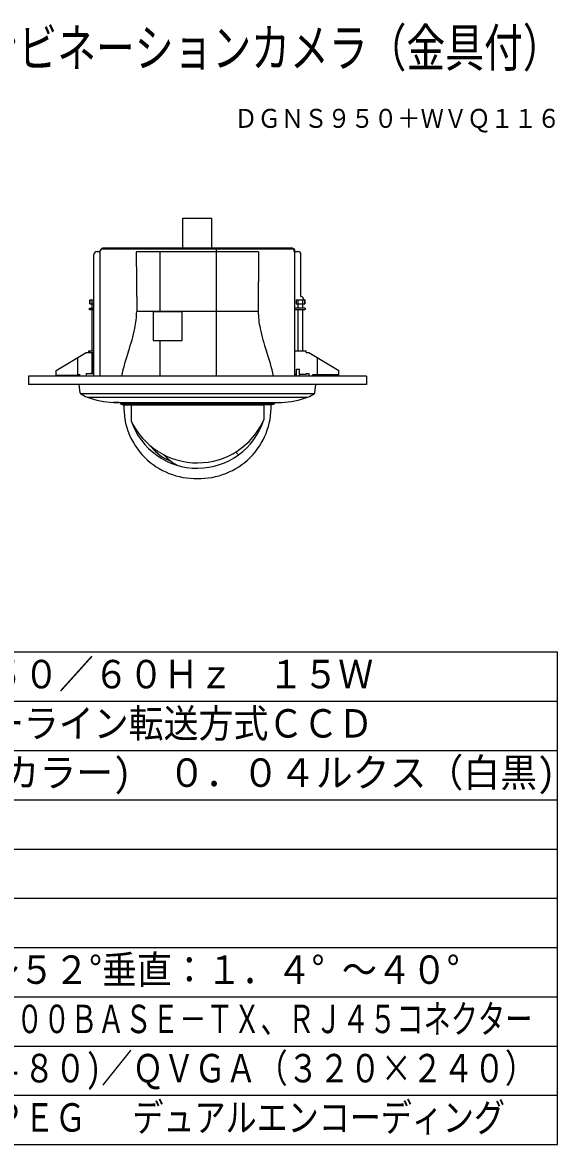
# Model space of a CAD drawing. Units: millimetres, scale not verified. Extents: x -63 to 63, y -57 to 57.
# Drawn here: x 8.2 to 62.5, y -56.5 to 57.4 of the extents above; entities that cross this region are included whole.
import ezdxf
from ezdxf.enums import TextEntityAlignment as Align

# ---------------------------------------------------------------- set-up
doc = ezdxf.new("R2010")
doc.units = ezdxf.units.MM
doc.header["$LTSCALE"] = 0.190236
for name, color, linetype in [('0-0_MOJI1', 2, 'Continuous'), ('0-1_TOUROKU', 1, 'Continuous'), ('0-2_GAIKEI', 7, 'Continuous'), ('0-3_WAKU', 1, 'Continuous')]:
    doc.layers.add(name, color=color, linetype=linetype)
doc.styles.add('ＭＳ ゴシック', font='')
doc.styles.get('ＭＳ ゴシック').set_extended_font_data('MS Gothic')

msp = doc.modelspace()

# ---------------------------------------------------------------- linework, layer by layer
at = {"layer": '0-2_GAIKEI', "color": 1}
for p, q in [((27.437, 34.5387), (27.437, 37.5387)), ((27.8974, 21.5006), (27.8974, 34.4194)), ((22.1373, 34.1257), (22.1373, 28.0526)), ((19.7981, 28.0932), (32.1375, 28.0932)), ((21.4587, 28.0526), (24.4003, 28.0526)), ((21.4587, 28.0526), (21.4587, 25.1137)), ((24.4003, 25.1137), (24.4003, 28.0526)), ((21.4587, 25.1137), (24.4003, 25.1137)), ((22.1373, 25.1137), (22.1373, 21.5006)), ((18.5656, 18.7612), (18.0325, 18.8201)), ((18.0335, 18.8201), (33.9014, 18.8201)), ((18.1674, 18.6992), (18.7332, 18.6992)), ((18.4297, 18.5816), (32.7032, 18.5816)), ((18.7866, 18.6794), (18.5656, 18.7612)), ((33.1481, 18.6794), (18.7866, 18.6794)), ((19.2326, 18.5816), (19.2326, 16.9791)), ((32.7032, 18.5816), (32.7032, 17.0598)), ((33.505, 18.5816), (32.7032, 18.5816)), ((33.7673, 18.6992), (33.2015, 18.6992)), ((29.8424, 13.8009), (30.128, 13.5121))]:
    msp.add_line(p, q, dxfattribs=at)
at = {"layer": '0-2_GAIKEI'}
for p, q in [((16.1026, 21.5006), (16.1026, 34.2462)), ((16.2774, 34.421), (35.7293, 34.421)), ((16.3183, 34.5387), (35.6168, 34.5387)), ((16.3183, 34.421), (16.3183, 34.5387)), ((16.3183, 34.5387), (35.6168, 34.5387)), ((16.3183, 34.4212), (16.3183, 34.421)), ((35.6168, 34.5387), (35.6168, 34.421)), ((35.7475, 34.3181), (35.7475, 34.1566)), ((35.8321, 21.5006), (35.8321, 34.3181)), ((15.4661, 21.5006), (15.4661, 33.8481)), ((15.7746, 34.1566), (16.1026, 34.1566)), ((32.1737, 34.1257), (19.7618, 34.1257)), ((19.7618, 34.1257), (19.7983, 28.0728)), ((32.1737, 34.1257), (32.1373, 28.0728)), ((35.7475, 34.1566), (36.1604, 34.1566)), ((36.4689, 29.5791), (36.4689, 33.8629)), ((36.4689, 29.579), (36.4689, 33.8481)), ((15.0624, 29.2397), (15.0624, 28.8479)), ((15.0624, 29.2397), (15.4661, 29.2397)), ((15.0624, 29.2397), (15.0624, 28.8479)), ((15.0624, 28.8479), (15.2534, 28.8479)), ((15.0624, 28.8479), (15.4661, 28.8479)), ((15.2703, 28.3972), (15.2703, 28.8479)), ((15.2887, 28.8479), (15.2887, 29.2397)), ((35.9676, 29.2397), (35.9676, 28.8479)), ((35.9676, 29.2397), (36.8725, 29.2397)), ((35.9676, 28.8479), (36.8725, 28.8479)), ((36.1751, 28.3972), (36.1751, 28.8479)), ((36.1937, 28.8479), (36.1937, 29.2397)), ((36.6464, 28.8479), (36.6464, 29.2397)), ((36.665, 28.3972), (36.665, 28.8479)), ((36.8725, 29.2397), (36.8725, 28.8479)), ((36.8725, 29.2397), (36.8725, 28.8479)), ((15.0253, 28.2797), (15.0253, 28.3972)), ((15.0253, 28.3972), (15.4661, 28.3972)), ((15.0253, 28.2797), (15.4661, 28.2797)), ((15.2703, 24.0674), (15.2703, 28.2797)), ((15.348, 28.2797), (15.348, 28.3972)), ((36.9097, 28.3972), (35.8321, 28.3972)), ((35.8321, 28.2797), (36.9097, 28.2797)), ((36.1751, 24.0674), (36.1751, 28.2797)), ((36.665, 24.0674), (36.665, 28.2797)), ((36.9097, 28.3972), (36.9097, 28.2797)), ((14.9274, 23.9106), (14.9274, 24.0674)), ((14.9274, 24.0674), (15.4661, 24.0674)), ((14.9274, 23.9106), (14.9274, 23.9888)), ((14.9395, 24.0674), (15.2606, 24.0674)), ((15.0313, 23.9106), (15.0313, 24.0674)), ((35.8447, 24.0674), (37.0078, 24.0674)), ((37.0078, 23.9106), (37.0078, 24.0674)), ((37.0078, 23.9106), (37.0078, 23.9888)), ((11.6174, 22.0884), (14.6823, 23.9106)), ((13.8007, 23.3313), (13.8007, 21.5006)), ((14.6823, 23.9106), (14.9139, 23.9106)), ((14.6823, 23.9106), (15.4661, 23.9106)), ((15.2703, 21.8534), (15.2703, 23.9106)), ((15.3487, 21.8534), (15.3487, 23.9106)), ((37.0078, 23.9106), (37.2526, 23.9106)), ((37.0078, 23.9106), (37.2526, 23.9106)), ((37.2526, 23.9106), (40.3175, 22.0884)), ((38.1136, 23.3451), (38.1136, 21.6574)), ((11.6174, 21.5006), (11.6174, 22.0884)), ((13.8007, 21.6574), (14.0456, 21.6574)), ((14.0456, 21.5006), (14.0456, 21.6574)), ((14.6823, 21.7554), (14.6823, 21.5006)), ((14.6823, 21.7554), (15.4661, 21.7554)), ((15.221, 21.7554), (15.221, 21.8534)), ((15.221, 21.8534), (15.4661, 21.8534)), ((36.0281, 21.677), (35.8321, 21.677)), ((36.0281, 21.5006), (36.0281, 22.2159)), ((36.0281, 22.2159), (36.3219, 22.2159)), ((36.3219, 21.5006), (36.3219, 22.2159)), ((37.0078, 21.677), (36.3219, 21.677)), ((37.0078, 21.7554), (37.0078, 21.677)), ((37.0078, 21.7554), (37.2526, 21.7554)), ((37.2526, 21.7554), (37.2526, 21.5006)), ((37.6712, 21.6574), (40.3175, 21.6574)), ((37.6712, 21.5006), (37.6712, 21.6574)), ((40.3175, 21.5006), (40.3175, 22.0884)), ((43.1107, 21.5006), (8.8242, 21.5006)), ((43.1107, 21.5006), (8.8242, 21.5006)), ((8.8242, 21.5006), (8.8242, 20.6387)), ((8.8242, 21.5006), (8.8242, 20.6387)), ((43.1107, 20.6387), (8.8242, 20.6387)), ((13.8007, 21.579), (11.6174, 21.579)), ((14.0611, 19.7928), (13.9674, 20.6387)), ((14.0611, 19.7928), (13.9674, 20.6387)), ((37.874, 19.7928), (37.9676, 20.6387)), ((37.874, 19.7928), (37.9676, 20.6387)), ((43.1107, 20.6387), (37.9675, 20.6387)), ((43.1107, 21.5006), (43.1107, 20.6387)), ((43.1107, 21.5006), (43.1107, 20.6387)), ((14.0824, 19.7442), (37.8527, 19.7442)), ((14.7802, 19.3654), (37.1545, 19.3654)), ((18.0325, 18.8201), (17.4433, 18.8303)), ((17.4438, 18.8303), (34.4914, 18.8303)), ((18.1485, 18.8073), (18.1497, 18.7545)), ((18.2168, 18.6605), (18.4297, 18.5816)), ((33.7179, 18.6605), (33.505, 18.5816)), ((33.7862, 18.8073), (33.785, 18.7545)), ((33.9022, 18.8201), (34.4914, 18.8303))]:
    msp.add_line(p, q, dxfattribs=at)
at = {"layer": '0-2_GAIKEI', "color": 1}
for points in [[(24.4983, 34.5387), (24.4983, 37.5387), (27.437, 37.5387)], [(33.1481, 18.6794), (33.3691, 18.7612), (33.9022, 18.8201)]]:
    msp.add_lwpolyline(points, dxfattribs=at)
at = {"layer": '0-2_GAIKEI'}
for points in [[(16.3183, 34.5387), (16.3183, 34.5385), (16.3183, 34.5378), (16.3183, 34.5368), (16.3183, 34.5354), (16.3183, 34.5336), (16.3183, 34.5316), (16.3183, 34.5291), (16.3183, 34.5265), (16.3183, 34.5235), (16.3183, 34.5203), (16.3183, 34.5169), (16.3183, 34.5133), (16.3183, 34.5095), (16.3183, 34.5055), (16.3183, 34.5015), (16.3183, 34.4973), (16.3183, 34.493), (16.3183, 34.4886), (16.3183, 34.4842), (16.3183, 34.4798), (16.3183, 34.4754), (16.3183, 34.471), (16.3183, 34.4667), (16.3183, 34.4624), (16.3183, 34.4582), (16.3183, 34.4541), (16.3183, 34.4502), (16.3183, 34.4464), (16.3183, 34.4428), (16.3183, 34.4394), (16.3183, 34.4362), (16.3183, 34.4332), (16.3183, 34.4305), (16.3183, 34.4281), (16.3183, 34.426), (16.3183, 34.4243), (16.3183, 34.4229), (16.3183, 34.4218), (16.3183, 34.4212)], [(15.2703, 24.0674), (15.2703, 28.2797), (15.0253, 28.2797), (15.0253, 28.3972), (15.2703, 28.3972), (15.2703, 28.8479)], [(15.0624, 29.2389), (15.0624, 29.2397), (15.0626, 29.2397), (15.0632, 29.2397), (15.0642, 29.2397), (15.0655, 29.2397), (15.0671, 29.2397), (15.0691, 29.2397), (15.0713, 29.2397), (15.0738, 29.2397), (15.0766, 29.2397), (15.0796, 29.2397), (15.0828, 29.2397), (15.0861, 29.2397), (15.0897, 29.2397), (15.0933, 29.2397), (15.0971, 29.2397), (15.1011, 29.2397), (15.105, 29.2397), (15.1091, 29.2397), (15.1132, 29.2397), (15.1173, 29.2397), (15.1214, 29.2397), (15.1255, 29.2397), (15.1296, 29.2397), (15.1335, 29.2397), (15.1375, 29.2397), (15.1413, 29.2397), (15.1449, 29.2397), (15.1485, 29.2397), (15.1519, 29.2397), (15.155, 29.2397), (15.158, 29.2397), (15.1608, 29.2397), (15.1633, 29.2397), (15.1655, 29.2397), (15.1675, 29.2397), (15.1691, 29.2397), (15.1704, 29.2397), (15.1714, 29.2397)], [(15.0624, 28.8479), (15.0624, 28.8486), (15.0624, 28.8507), (15.0624, 28.8541), (15.0624, 28.8588), (15.0624, 28.8647), (15.0624, 28.8717), (15.0624, 28.8797), (15.0624, 28.8886), (15.0624, 28.8984), (15.0624, 28.9091), (15.0624, 28.9205), (15.0624, 28.9325), (15.0624, 28.9451), (15.0624, 28.9583), (15.0624, 28.9718), (15.0624, 28.9858), (15.0624, 29), (15.0624, 29.0145), (15.0624, 29.0291), (15.0624, 29.0438), (15.0624, 29.0584), (15.0624, 29.0731), (15.0624, 29.0875), (15.0624, 29.1017), (15.0624, 29.1157), (15.0624, 29.1293), (15.0624, 29.1424), (15.0624, 29.155), (15.0624, 29.1671), (15.0624, 29.1784), (15.0624, 29.1891), (15.0624, 29.1989), (15.0624, 29.2079), (15.0624, 29.2159), (15.0624, 29.2228), (15.0624, 29.2287), (15.0624, 29.2334), (15.0624, 29.2368), (15.0624, 29.2389)], [(15.1714, 29.2397), (15.172, 29.2397), (15.1722, 29.2397)], [(36.665, 28.8479), (36.6653, 28.8479), (36.6665, 28.8479), (36.6683, 28.8479), (36.6708, 28.8479), (36.6739, 28.8479), (36.6776, 28.8479), (36.6818, 28.8479), (36.6865, 28.8479), (36.6917, 28.8479), (36.6974, 28.8479), (36.7034, 28.8479), (36.7098, 28.8479), (36.7165, 28.8479), (36.7234, 28.8479), (36.7306, 28.8479), (36.738, 28.8479), (36.7455, 28.8479), (36.7532, 28.8479), (36.7609, 28.8479), (36.7687, 28.8479), (36.7765, 28.8479), (36.7842, 28.8479), (36.7919, 28.8479), (36.7994, 28.8479), (36.8068, 28.8479), (36.814, 28.8479), (36.821, 28.8479), (36.8277, 28.8479), (36.834, 28.8479), (36.8401, 28.8479), (36.8457, 28.8479), (36.8509, 28.8479), (36.8556, 28.8479), (36.8599, 28.8479), (36.8636, 28.8479), (36.8667, 28.8479), (36.8692, 28.8479), (36.871, 28.8479), (36.8721, 28.8479)], [(36.7645, 29.2397), (36.7635, 29.2397), (36.7629, 29.2397), (36.7627, 29.2397)], [(36.8725, 29.2368), (36.8725, 29.2389), (36.8725, 29.2397), (36.8723, 29.2397), (36.8717, 29.2397), (36.8707, 29.2397), (36.8694, 29.2397), (36.8678, 29.2397), (36.8658, 29.2397), (36.8636, 29.2397), (36.8611, 29.2397), (36.8583, 29.2397), (36.8553, 29.2397), (36.8522, 29.2397), (36.8488, 29.2397), (36.8452, 29.2397), (36.8416, 29.2397), (36.8378, 29.2397), (36.8338, 29.2397), (36.8299, 29.2397), (36.8258, 29.2397), (36.8217, 29.2397), (36.8176, 29.2397), (36.8135, 29.2397), (36.8094, 29.2397), (36.8053, 29.2397), (36.8014, 29.2397), (36.7974, 29.2397), (36.7936, 29.2397), (36.79, 29.2397), (36.7864, 29.2397), (36.7831, 29.2397), (36.7799, 29.2397), (36.7769, 29.2397), (36.7741, 29.2397), (36.7716, 29.2397), (36.7694, 29.2397), (36.7674, 29.2397), (36.7658, 29.2397), (36.7645, 29.2397)], [(36.8721, 28.8479), (36.8725, 28.8479), (36.8725, 28.8486), (36.8725, 28.8507), (36.8725, 28.8541), (36.8725, 28.8588), (36.8725, 28.8647), (36.8725, 28.8717), (36.8725, 28.8797), (36.8725, 28.8886), (36.8725, 28.8984), (36.8725, 28.9091), (36.8725, 28.9205), (36.8725, 28.9325), (36.8725, 28.9451), (36.8725, 28.9583), (36.8725, 28.9718), (36.8725, 28.9858), (36.8725, 29), (36.8725, 29.0145), (36.8725, 29.0291), (36.8725, 29.0438), (36.8725, 29.0584), (36.8725, 29.0731), (36.8725, 29.0875), (36.8725, 29.1017), (36.8725, 29.1157), (36.8725, 29.1293), (36.8725, 29.1424), (36.8725, 29.155), (36.8725, 29.1671), (36.8725, 29.1784), (36.8725, 29.1891), (36.8725, 29.1989), (36.8725, 29.2079), (36.8725, 29.2159), (36.8725, 29.2228), (36.8725, 29.2287), (36.8725, 29.2334), (36.8725, 29.2368)]]:
    msp.add_lwpolyline(points, dxfattribs=at)
for centre, radius, start, end in [((16.2774, 34.2462), 0.1748, 90, 180), ((35.6446, 34.3181), 0.1028, 0, 90), ((35.7293, 34.3181), 0.1028, 0, 90), ((15.7746, 33.8481), 0.3085, 90, 180), ((36.1604, 33.8481), 0.3085, 0, 90), ((36.42, 29.2398), 0.3427, 359.98265, 81.79299), ((11.5717, 28.073), 8.2264, 347.90147, 359.99816), ((40.3639, 28.073), 8.2264, 180.00184, 192.09853), ((1.5646, 30.2143), 18.46, 340.44142, 347.91306), ((50.371, 30.2143), 18.46, 192.08694, 199.55858), ((36.0983, 17.939), 18.1905, 160.42213, 168.7087), ((15.8372, 17.939), 18.1905, 11.2913, 19.57787), ((14.1429, 19.8019), 0.0823, 186.3204, 234.01969), ((15.816, 22.1064), 2.9301, 234.01969, 249.30568), ((17.7256, 27.1281), 8.3026, 249.22404, 268.05386), ((34.2095, 27.1281), 8.3026, 271.94614, 290.77596), ((36.1191, 22.1064), 2.9301, 290.69432, 305.98031), ((37.7922, 19.8019), 0.0823, 305.98031, 353.6796), ((18.2525, 18.7569), 0.1028, 181.33634, 249.66839), ((25.7633, 18.3875), 7.2717, 178.46891, 271.61113), ((26.1722, 18.3875), 7.2717, 268.38887, 1.53109), ((33.6822, 18.7569), 0.1028, 290.33161, 358.66366)]:
    msp.add_arc(centre, radius, start, end, dxfattribs=at)
at = {"layer": '0-2_GAIKEI', "color": 1}
for centre, radius, start, end in [((25.9494, 20.1086), 7.4101, 204.98205, 335.70473), ((25.9545, 19.2501), 7.0952, 198.66744, 342.018), ((24.8444, 17.0737), 4.4996, 216.47366, 250.20515), ((26.7152, 17.4251), 5.705, 223.17042, 240.62061)]:
    msp.add_arc(centre, radius, start, end, dxfattribs=at)
at = {"layer": '0-3_WAKU', "color": 4}
for p, q in [((62.5001, -6.5), (-62.5001, -6.5)), ((62.5001, -56.5001), (62.5001, -6.5)), ((-62.5001, -56.5001), (62.5001, -56.5001))]:
    msp.add_line(p, q, dxfattribs=at)
at = {"layer": '0-3_WAKU'}
for p, q in [((-62.5001, -11.5), (62.5001, -11.5)), ((-62.5001, -16.5), (62.5001, -16.5)), ((-62.5001, -21.5), (62.5001, -21.5)), ((-62.5001, -26.5), (62.5001, -26.5)), ((-62.5001, -31.5001), (62.5001, -31.5001)), ((-62.5001, -36.5001), (62.5001, -36.5001)), ((-62.5001, -41.5001), (62.5001, -41.5001)), ((-62.5001, -46.5001), (62.5001, -46.5001)), ((-62.5001, -51.5001), (62.5001, -51.5001))]:
    msp.add_line(p, q, dxfattribs=at)

# ---------------------------------------------------------------- texts
at = {"layer": '0-0_MOJI1', "style": 'ＭＳ ゴシック'}
for s, height, width, p in [('ドーム型プリセットコンビネーションカメラ（金具付）', 3.848, 0.75, (-35.5001, 51.7599)), ('ＡＣ１００Ｖ\u3000５０／６０Ｈｚ\u3000１５Ｗ', 2.887, 0.9, (-20, -11.0551)), ('１／４型インターライン転送方式ＣＣＤ', 2.887, 0.9, (-20, -16.0551)), ('０．５ルクス（カラー)\u3000０．０４ルクス（白黒)', 2.887, 0.95, (-20, -21.0552)), ('水平：１．９° ～５２°垂直：１．４° ～４０°', 2.887, 0.9, (-20, -41.0552)), ('１０ＢＡＳＥ－Ｔ／１００ＢＡＳＥ－ＴＸ、ＲＪ４５コネクター', 2.887, 0.7, (-20, -46.0552)), ('ＶＧＡ（６４０×４８０)／ＱＶＧＡ（３２０×２４０）', 2.887, 0.8, (-20, -51.0552)), ('ＭＰＥＧ－４／ＪＰＥＧ   デュアルエンコーディング', 2.887, 0.8, (-20, -56.0552))]:
    msp.add_text(s, height=height, dxfattribs=dict(at, width=width)).set_placement(p, align=Align.BOTTOM_LEFT)
at = {"layer": '0-1_TOUROKU', "style": 'ＭＳ ゴシック', "width": 0.9}
msp.add_text('ＤＧＮＳ９５０＋ＷＶＱ１１６', height=1.925, dxfattribs=at).set_placement((29.7, 46.13), align=Align.BOTTOM_LEFT)

doc.saveas('drawing.dxf')
